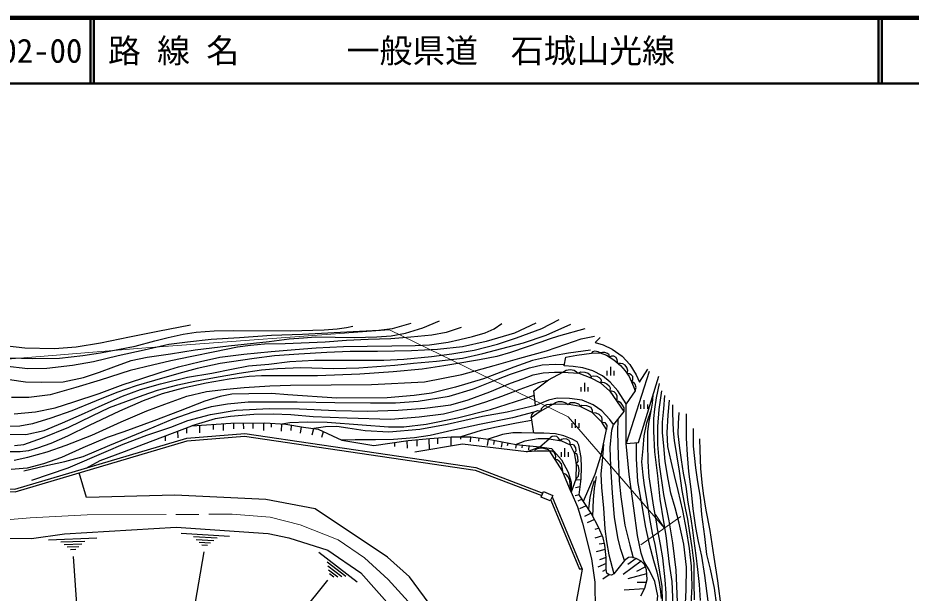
# Model space of a CAD drawing. Units: millimetres at full size, sheet at 1:1000; details may follow other scales. Extents: x 40000 to 680000, y 20000 to 380000.
# Drawn here: x 166663 to 302698, y 292434 to 380000 of the extents above; entities that cross this region are included whole.
import ezdxf
from ezdxf.enums import TextEntityAlignment as Align

# ---------------------------------------------------------------- set-up
doc = ezdxf.new("R2010")
doc.units = ezdxf.units.MM
doc.header["$LTSCALE"] = 1000
doc.linetypes.add('CHAIN', pattern=[18.5, 12, -1.5, 3.5, -1.5])
for name, color, linetype, lineweight in [('M-BGD', 7, 'Continuous', 25), ('M-BMK', 2, 'CHAIN', 13), ('M-STR-HTXT', 7, 'Continuous', 13), ('M-TTL', 2, 'Continuous', 140), ('M-TTL-LINE', 7, 'Continuous', 50)]:
    doc.layers.add(name, color=color, linetype=linetype, lineweight=lineweight)
doc.layers.add('M-TTL-TXT', color=7, linetype='Continuous')
doc.styles.add('ＭＳ ゴシック', font='')
doc.styles.get('ＭＳ ゴシック').set_extended_font_data('MS Gothic')

msp = doc.modelspace()

# ---------------------------------------------------------------- linework, layer by layer
at = {"layer": 'M-BGD'}
for p, q in [((256952, 325567), (256952, 326895)), ((256419, 325567), (256419, 326264)), ((257485, 325567), (257485, 326264)), ((252464, 323114), (252464, 323811)), ((252997, 323114), (252997, 324442)), ((253531, 323114), (253531, 323811)), ((261521, 320475), (261521, 321172)), ((262054, 320475), (262054, 321803)), ((262588, 320475), (262588, 321172)), ((199534, 317435), (199528, 318332)), ((201052, 317435), (201046, 318342)), ((202483, 317519), (202478, 318352)), ((204134, 317173), (204126, 318362)), ((251602, 317611), (251602, 318940)), ((191067, 316083), (191011, 317081)), ((192404, 316779), (192415, 317607)), ((194357, 316839), (194372, 317979)), ((196449, 317354), (196443, 318132)), ((198004, 317196), (198001, 318247)), ((205298, 317702), (205294, 318295)), ((206801, 317111), (206871, 318193)), ((208260, 317178), (208329, 318009)), ((209682, 316790), (209846, 317750)), ((211477, 316540), (211714, 317489)), ((212938, 316187), (213184, 317032)), ((251068, 317611), (251068, 318308)), ((252135, 317611), (252135, 318308)), ((189105, 316368), (189110, 315642)), ((225985, 314500), (225953, 315640)), ((227482, 314811), (227453, 315780)), ((229243, 315937), (229279, 314251)), ((230566, 316043), (230594, 315160)), ((232628, 314812), (232654, 316209)), ((234141, 315846), (234141, 316213)), ((235591, 315489), (235640, 316218)), ((236867, 315580), (236930, 316058)), ((238274, 315881), (238157, 314926)), ((239139, 315083), (239257, 315689)), ((224072, 314735), (224047, 315369)), ((240324, 314654), (240479, 315451)), ((241254, 314903), (241329, 315285)), ((242527, 315052), (242457, 314521)), ((243460, 314562), (243499, 314952)), ((244494, 314851), (244446, 314254)), ((249978, 313191), (249978, 314519)), ((249445, 313191), (249445, 313888)), ((250511, 313191), (250511, 313888)), ((252408, 309664), (251736, 309612)), ((252297, 308627), (251600, 308446)), ((247809, 306601), (252191, 296070)), ((248030, 307110), (252624, 296070)), ((252166, 307400), (251558, 307251)), ((252602, 306724), (251963, 306412)), ((253233, 305747), (252177, 305279)), ((253968, 304607), (252967, 304089)), ((254485, 303633), (253359, 303115)), ((255179, 302314), (254525, 302105)), ((171330, 300553), (178702, 300833)), ((191533, 301553), (198898, 301115)), ((193387, 301042), (196997, 300827)), ((255675, 301166), (254526, 300780)), ((173224, 300225), (176838, 300362)), ((173703, 299843), (176390, 299945)), ((174182, 299461), (175942, 299527)), ((193826, 300615), (196510, 300455)), ((194265, 300188), (196023, 300084)), ((194704, 299761), (195536, 299712)), ((255995, 299979), (255202, 299869)), ((174660, 299078), (175493, 299110)), ((175067, 298026), (176025, 284431)), ((195008, 298698), (192470, 284050)), ((212498, 298663), (218349, 294169)), ((256120, 299093), (254718, 298703)), ((213746, 297200), (216614, 294997)), ((213870, 296600), (216002, 294962)), ((256249, 296926), (254996, 296389)), ((256260, 297834), (255252, 297505)), ((261596, 297306), (258830, 295294)), ((260801, 297694), (259573, 296796)), ((213994, 296000), (215391, 294928)), ((214118, 295401), (214779, 294893)), ((252624, 296070), (252191, 296070)), ((256237, 296018), (255679, 295710)), ((256711, 295202), (255722, 294573)), ((262417, 295376), (259562, 294613)), ((262222, 296425), (260857, 295718)), ((213832, 294390), (201635, 279299)), ((262368, 294068), (260969, 294036)), ((262085, 293080), (258982, 292862))]:
    msp.add_line(p, q, dxfattribs=at)
for points in [[(226485, 333487), (223680, 332657), (221652, 332405), (216777, 332166), (209986, 331811), (205276, 331641), (200433, 331291), (196102, 331049), (192478, 330661), (189653, 330271), (185915, 329396), (181917, 328535), (178201, 327618), (174968, 327104), (171091, 326625), (168182, 326560), (164669, 326991), (158173, 328369)], [(164888, 316633), (167881, 316580), (170664, 317210), (173457, 318367), (176344, 319627), (179521, 321044), (182619, 322435), (185315, 323454), (188409, 324275), (192492, 325285), (196204, 325939), (199172, 326550), (201782, 327033), (204897, 327307), (208101, 327718), (211828, 327890), (217320, 327879), (222371, 327906), (225431, 328068), (229664, 328477), (232761, 328837), (236153, 329433), (239689, 330308), (242582, 331272), (246440, 332718), (249101, 334110)], [(245547, 333521), (242278, 332022), (237974, 330754), (234367, 329915), (230568, 329542), (226630, 329313), (221407, 329240), (217269, 329195), (213716, 329061), (209438, 328812), (205750, 328565), (202624, 328160), (197464, 327391), (193978, 326649), (191189, 325885), (187478, 324806), (184697, 323990), (181716, 322997), (178608, 321724), (174880, 320190), (171670, 319044), (168868, 318229), (166982, 317873), (165275, 317797)], [(165367, 324928), (167845, 324588), (170273, 324537), (173552, 324606), (176673, 325247), (179089, 326059), (181299, 326898), (183928, 327860), (186366, 328373), (189893, 328864), (193663, 329464), (198730, 330084), (204937, 330728), (207975, 331125), (210157, 331319), (212011, 331442), (215007, 331399), (217871, 331322), (221347, 331446), (223526, 331617), (225675, 332022), (228356, 332827), (230857, 333897)], [(166082, 319728), (169330, 320028), (172359, 320655), (175196, 321530), (179020, 322799), (182692, 324190), (185560, 325129), (188482, 326061), (191144, 326872), (194484, 327716), (197437, 328328), (201083, 328834), (205214, 329201), (208893, 329543), (212093, 329759), (216271, 329954), (219838, 330040), (223621, 330083), (227159, 330128), (229343, 330239), (232205, 330649), (233986, 331055), (235908, 331490), (237849, 332066), (239223, 332669), (240359, 333468)], [(166139, 314920), (167568, 315048), (170425, 316060), (174437, 317676), (177964, 319400), (180604, 320668), (183081, 321589), (185767, 322554), (187916, 323311), (191027, 324130), (193606, 324723), (196613, 325267), (200354, 325906), (203784, 326431), (206212, 326644), (209767, 326761), (214739, 326613), (218578, 326744), (224082, 327155), (226937, 327434), (230432, 327729), (234379, 328207), (237464, 328912), (240352, 329683), (243666, 330536), (247120, 331687), (250878, 333392)], [(158145, 329352), (161663, 328535), (165462, 328227), (168928, 328133), (172993, 328218), (176542, 328601), (179249, 328991), (184503, 330027), (187515, 330847), (189570, 331350), (191839, 331836), (193813, 332157), (196573, 332338), (199444, 332415), (208202, 332379), (213284, 332521), (215292, 332679), (216715, 332861), (217650, 333050)], [(192962, 333238), (187964, 332263), (183660, 331392), (179257, 330476), (175564, 329885), (172241, 329611), (167749, 329733), (163238, 330205), (159325, 331027)], [(253028, 332671), (249007, 331539), (247549, 331087), (246325, 330619), (244224, 329904), (241705, 329055), (239597, 328472), (236959, 327950), (233055, 327310), (231515, 327051), (228213, 326549), (223813, 326104), (218716, 325767), (212277, 325491), (207341, 325499), (203776, 325488), (201878, 325417), (198856, 324996), (195336, 324407), (191817, 323643), (188654, 322791), (185722, 321696), (182121, 320121), (177508, 317936), (174205, 316324), (171666, 315199), (169640, 314476), (168306, 314090), (167036, 313962), (164835, 313964)], [(234171, 332862), (231904, 332124), (229700, 331678), (226522, 331396), (223463, 331165), (220004, 331045), (216734, 330865), (213448, 330620), (207364, 330369), (204216, 330314), (202068, 330129), (200086, 329851), (196639, 329146), (193162, 328473), (189946, 327819), (187144, 327157), (183789, 326312), (179192, 324860), (175468, 323724), (171600, 322642), (168324, 322193), (165709, 322219)], [(166121, 312681), (168199, 313152), (171119, 313938), (174011, 314955), (177911, 316479), (182405, 318517), (186311, 320203), (189024, 321212), (192389, 322400), (195380, 323134), (198411, 323483), (201125, 323721), (205036, 324011), (208176, 324091), (214382, 324140), (220502, 324204), (228587, 324589), (234295, 325737), (239177, 327101), (243111, 328210), (247171, 329294), (250102, 330355), (252455, 331162), (254486, 331554)], [(255316, 331346), (254555, 330562), (255803, 330251), (257170, 329562), (258668, 328505), (259881, 327221), (260847, 325648), (261334, 324567), (262607, 326539)], [(253865, 329414), (250506, 328944), (248209, 328565), (245031, 327867), (242174, 326844), (237553, 325033), (233317, 323773), (229643, 322861), (227019, 322496), (222912, 322177), (215260, 322119), (207764, 322610), (205288, 322800), (201816, 322783), (199224, 322717), (197480, 322368), (195145, 321668), (191397, 320175), (187345, 318650), (182806, 317011), (180287, 316133), (176569, 314553), (173318, 313089), (170553, 312133), (168087, 311475), (165641, 311249)], [(260661, 323205), (260814, 323732), (260684, 324238), (260452, 324520), (260168, 324506), (260315, 324954), (260300, 325410), (260061, 325685), (259801, 325830), (259465, 325842), (259576, 326326), (259425, 326796), (259158, 327126), (258810, 327323), (258450, 327399), (258050, 327385), (257934, 327944), (257754, 328280), (257428, 328485), (257091, 328520), (256759, 328364), (256709, 328688), (256436, 328926), (256070, 329082), (255711, 329082), (255342, 328990), (255020, 329164), (254549, 329246), (254191, 329177), (254000, 328959)], [(167583, 311028), (170789, 311816), (173816, 312478), (176633, 313252), (180646, 314935), (186453, 317325), (190300, 318944), (193363, 320032), (196173, 320841), (198610, 321274), (201750, 321566), (209178, 321550), (214941, 321435), (220360, 321424), (224176, 321401), (227624, 321631), (232323, 322413), (236070, 323539), (239838, 325045), (241710, 325767), (244586, 326733), (246505, 327175), (248611, 327309), (249896, 327256)], [(168811, 309609), (174330, 311522), (180109, 314011), (182717, 315092), (186322, 316504), (189946, 317711), (192572, 318696), (195985, 319615), (199924, 320297), (204966, 320559), (209542, 320509), (215109, 320246), (219888, 320141), (224574, 320302), (228644, 320590), (232615, 321090), (235261, 321880), (238518, 323095), (241691, 324389), (243558, 325079), (245130, 325663), (246673, 325988), (248364, 326082), (249659, 326084)], [(249659, 326084), (250181, 326372), (250780, 326463), (251365, 326398), (251749, 326118), (251959, 325910), (252386, 326097), (253006, 326090), (253509, 325932), (253836, 325647), (253899, 325453), (253901, 325227), (254097, 325439), (254389, 325506), (254855, 325446), (255184, 325268), (255444, 324985), (255494, 324753), (255386, 324447), (255736, 324549), (255967, 324504), (256369, 324315), (256700, 324003), (256873, 323685), (256799, 323160), (257049, 323221), (257446, 323110), (257740, 322816), (257896, 322443), (257900, 321899), (257834, 321673), (258136, 321660), (258384, 321520), (258714, 321063), (258922, 320662), (258928, 320099)], [(262815, 326188), (259281, 315212), (261183, 315382), (264284, 325472)], [(247377, 324810), (245905, 324452), (243115, 323425), (240310, 322368), (237899, 321517), (234480, 320419), (231494, 319677), (227791, 319213), (223467, 318883), (216827, 319059), (211634, 319276), (208222, 319571), (205527, 319669), (202577, 319610), (199056, 319335), (196716, 318981), (193174, 317891)], [(264340, 324323), (263876, 322175), (263598, 320460), (263474, 319007), (263474, 317091), (263615, 313960), (264048, 310282), (264419, 306735), (264991, 303304), (265324, 301212), (265856, 296853), (266253, 294185), (266429, 290607)], [(206871, 318193), (208089, 318412), (210789, 318508), (213767, 318473), (219078, 318070), (223114, 317727), (225432, 317744), (228840, 318159), (233613, 319120), (238627, 320373), (243693, 322021), (245327, 322551)], [(264685, 323239), (264289, 320387), (264075, 317782), (264065, 315081), (264339, 311994), (264996, 307435), (265800, 303458), (266351, 300115), (266861, 295931), (267053, 291090), (266847, 285105), (266000, 280217), (265224, 275994), (263118, 270937), (261036, 266655), (259393, 264026), (256998, 259728), (255043, 255673), (253602, 252791), (252423, 249364), (251275, 245982)], [(264834, 291104), (264759, 293442), (264452, 295617), (264165, 297194), (263698, 299840), (263325, 301574), (262900, 303816), (262601, 305824), (262114, 308825), (261865, 310388), (261710, 312443), (261880, 314474), (262035, 316359), (262423, 318373), (263149, 320444), (263304, 321371), (263405, 322610)], [(268216, 288856), (268450, 292900), (268503, 296406), (268090, 299871), (267386, 303094), (266740, 305409), (266093, 307636), (265692, 309799), (265246, 312448), (265043, 314859), (264813, 316845), (264827, 318457), (265058, 320487), (265202, 322502)], [(244826, 319097), (244917, 319564), (245263, 320005), (245805, 320231), (246364, 320190), (246395, 320553), (246741, 320905), (247213, 321125), (247723, 321195), (248197, 321197), (248554, 321447), (248994, 321581), (249505, 321604), (250095, 321411), (250428, 321142), (250809, 321432), (251415, 321454), (252048, 321239), (252284, 321009), (252280, 320840), (252536, 321057), (253235, 321007), (253911, 320717), (254120, 320283), (254144, 319909), (254657, 319865), (255157, 319692), (255548, 319247), (255591, 318813), (255591, 318463), (256052, 318395), (256380, 317944), (256327, 317363)], [(252794, 306426), (254583, 310567), (255473, 313458), (256327, 317363), (255591, 318463), (254144, 319909), (252280, 320840), (250595, 321138), (248197, 321197), (246214, 320107), (244826, 319097), (245203, 316787)], [(246759, 248837), (248384, 253352), (249660, 256179), (251725, 261025), (253293, 264566), (254585, 267071), (256265, 270298), (258097, 273607), (259496, 276386), (261003, 280755), (262762, 285506), (263812, 289179), (264147, 292026), (263644, 294224), (262838, 295862), (261977, 297301), (261573, 298499), (261036, 301227), (260447, 305390), (259776, 310493), (259281, 315212), (259293, 321225)], [(265835, 321825), (265648, 319537), (265504, 316903), (265605, 314744), (266112, 312506), (266601, 310348), (267163, 308040), (267855, 304988), (268460, 302045), (268877, 299239), (269224, 296554), (269296, 293503), (269166, 290735)], [(269692, 291409), (269647, 294014), (269661, 296946), (269372, 299399), (268945, 301948), (268671, 303715), (268336, 305391), (267817, 308077), (267414, 311012), (267011, 313492), (266665, 315678), (266492, 317136), (266421, 319860), (266397, 321105)], [(245509, 321019), (241182, 319990), (237404, 319313), (232063, 318099), (227891, 317343), (223148, 316944), (219578, 317149), (216901, 317566), (215250, 317803), (213525, 317729), (211714, 317489)], [(245263, 320005), (242002, 319102), (236980, 318079), (232772, 317195), (229475, 316451), (227076, 316091), (223846, 315838), (221107, 315785), (218037, 315785), (216024, 315727)], [(265405, 289336), (265405, 292449), (265239, 294470), (264867, 297832), (264508, 299857), (264096, 302223), (263944, 303266), (263537, 305540), (263219, 307490), (262805, 310159), (262626, 312446), (262613, 315213), (262587, 317050), (262816, 318579), (263149, 320444)], [(267322, 319922), (267217, 318241), (267189, 316705), (267415, 314506), (267666, 312704), (267989, 310700), (268408, 308661), (268702, 306301), (269145, 303737), (269409, 302016), (269629, 300377), (269896, 298170), (270162, 296051), (270409, 293756), (270581, 291313)], [(271812, 291227), (271289, 295127), (270842, 298068), (270301, 300271), (269891, 302449), (269500, 305281), (269239, 307850), (268846, 310933), (268641, 313464), (268492, 316033), (268511, 319738)], [(177089, 311479), (179214, 312599), (182909, 313981), (185796, 315130), (193174, 317891), (199117, 318329), (204249, 318363), (207488, 318153), (210180, 317693), (212384, 317400), (216024, 315727), (220861, 314917), (226091, 315660), (229395, 315950), (232654, 316209), (235640, 316218), (238274, 315881), (242527, 315052), (246152, 314681)], [(244887, 318723), (242613, 318292), (239529, 317676), (237213, 317167), (234141, 316213)], [(258017, 318936), (257961, 316986), (258066, 313284), (258210, 309528), (258468, 307070), (259112, 302766), (259884, 299719), (260360, 297820)], [(259038, 297421), (258486, 299097), (258068, 300646), (257511, 303927), (257241, 307705), (256979, 311720), (256865, 314588), (257105, 317220), (257381, 318125)], [(269498, 317504), (269479, 314786), (269852, 311529), (270168, 309369), (270579, 307051), (270784, 304389), (271250, 301057), (271531, 298311), (272109, 296077), (272723, 293174), (273078, 290559)], [(154832, 309614), (160611, 308052), (166274, 307836), (192445, 315642), (201200, 316305), (236329, 311152), (246471, 307287)], [(155373, 309882), (160672, 308450), (166223, 308238), (192372, 316038), (201214, 316708), (236431, 311542), (246631, 307654)], [(261540, 292007), (262150, 293207), (262482, 294518), (262372, 295976), (262094, 296807), (261596, 297306), (260801, 297694), (260127, 297886), (259644, 297862), (259038, 297421), (257425, 295381), (257072, 295177), (256711, 295202), (256368, 295457), (256237, 296018), (256260, 297834), (256051, 299712), (255810, 300854), (255150, 302381), (253968, 304607), (252166, 307400), (252428, 309854), (252514, 311590), (252428, 313084), (252068, 314934), (251819, 315466), (251087, 315868), (249813, 316396), (248539, 316683), (246786, 316809), (245365, 316782), (243349, 316841), (242020, 316841), (240467, 316568), (238274, 315881)], [(247597, 315935), (245876, 315906), (243875, 315559), (242527, 315052)], [(244109, 313954), (246152, 314681), (247597, 315935), (249432, 315625), (250779, 315031), (251372, 313813), (251701, 312080), (251638, 309784), (250926, 307799)], [(251638, 309784), (252042, 310217), (252155, 311124), (252020, 311780), (251701, 312080), (251993, 312481), (251961, 313145), (251775, 313623), (251372, 313813), (251666, 314118), (251653, 314564), (251366, 314934), (251117, 315043), (250779, 315031), (250794, 315377), (250632, 315674), (250287, 315866), (249821, 315923), (249438, 315796), (249272, 315652), (248985, 316038), (248754, 316256), (248454, 316319), (248052, 316300), (247758, 316147), (247597, 315935)], [(273805, 290067), (273246, 294304), (272705, 297897), (272071, 301986), (271494, 305057), (271083, 307577), (270878, 309271), (270692, 311412), (270562, 314185), (270524, 315917)], [(250926, 307799), (249533, 311119), (247676, 314058), (245695, 314058), (244109, 313954), (234387, 315106), (227132, 313892)], [(250926, 307799), (250786, 308905), (250710, 309589), (250487, 310122), (250167, 310493), (249706, 310706), (249578, 311579), (249439, 312118), (249097, 312540), (248809, 312730), (248504, 312748), (248594, 313174), (248543, 313523), (248373, 313774), (248070, 314019), (247676, 314058), (247465, 314244), (246945, 314413), (246392, 314483), (245750, 314419), (245430, 314231), (245349, 314036)], [(246152, 314681), (247940, 314456), (249454, 312712), (250461, 310837), (250921, 309301), (250926, 307799)], [(255833, 315104), (255626, 312512), (255464, 310573), (255564, 308502), (255836, 305367), (256062, 302235), (256287, 300314), (256670, 298260), (257425, 295381)], [(260817, 315349), (260809, 312859), (261041, 309419), (261727, 305484), (262210, 302695), (262815, 299887), (263445, 297413), (263955, 295674), (264303, 294063), (264520, 292696), (264640, 291611)], [(240423, 259297), (239965, 268569), (237352, 277273), (234140, 283853), (230027, 289915), (226305, 294937), (222934, 297926), (211953, 305279), (204447, 306677), (190566, 307346), (177112, 306996), (175996, 310736)], [(254238, 304099), (254318, 306677), (254462, 308336), (254765, 310203)], [(254410, 309517), (254080, 308311), (253751, 306967), (253545, 305262)], [(250926, 307799), (251909, 305557), (252630, 303085), (254011, 297677), (254506, 294094), (254568, 289862), (254498, 286478), (252822, 283047)], [(142700, 292893), (146034, 295850), (148976, 297484), (156749, 300900), (168764, 300764), (173761, 301474), (190762, 302455), (204763, 301494), (207951, 300858), (213864, 298954), (218916, 295543), (223658, 290143), (228408, 283327), (230101, 280121)], [(252624, 296070), (249770, 280482), (240423, 259297), (237688, 254570)]]:
    msp.add_lwpolyline(points, dxfattribs=at)
for points in [[(259293, 321225), (258047, 323215), (256861, 324537), (255676, 325524), (254202, 326269), (252712, 326724), (251253, 326937), (249847, 327013), (250110, 328335), (251811, 328646), (254000, 328959), (255342, 328990), (256306, 328664), (257400, 327938), (258424, 327067), (259166, 326293), (259765, 325391), (260441, 323906), (260661, 323205)], [(245509, 321019), (245249, 323207), (247485, 324891), (249659, 326084), (252078, 325901), (253901, 325227), (255386, 324447), (256799, 323160), (258928, 320099), (257381, 318125), (256830, 318875), (255590, 320160), (254258, 321109), (252589, 321782), (250674, 322058), (248785, 322089), (247465, 321802)], [(246733, 307889), (248109, 307291), (247750, 306465), (246374, 307063)]]:
    msp.add_lwpolyline(points, close=True, dxfattribs=at)
at = {"layer": 'M-BMK'}
msp.add_lwpolyline([(160135, 303189), (168519, 303887), (177231, 304339), (199318, 304451), (205078, 303985), (209648, 302849), (215431, 300528), (219474, 297811), (223042, 294529), (226124, 291149), (228975, 287258), (231696, 282950), (234537, 276762), (236446, 270741), (237213, 267596), (237753, 263795), (237490, 260183), (236662, 255219)], dxfattribs=at)
at = {"layer": 'M-STR-HTXT'}
for p, q in [((267630, 304114), (261558, 299795)), ((265117, 302327), (263784, 304388))]:
    msp.add_line(p, q, dxfattribs=at)
msp.add_lwpolyline([(92974, 293061), (104935, 293607), (125409, 324777), (186127, 329772), (223277, 332526), (250453, 319251), (265117, 302327)], dxfattribs=at)
at = {"layer": 'M-TTL'}
msp.add_line((680000, 380000), (40000, 380000), dxfattribs=at)
at = {"layer": 'M-TTL-LINE'}
for p, q in [((177750, 380000), (177750, 370000)), ((178250, 380000), (178250, 370000)), ((297750, 380000), (297750, 370000)), ((298250, 380000), (298250, 370000)), ((40000, 370000), (680000, 370000))]:
    msp.add_line(p, q, dxfattribs=at)

# ---------------------------------------------------------------- texts
at = {"layer": 'M-TTL-TXT', "style": 'ＭＳ ゴシック'}
for s, p in [('路 線 名', (180380, 375000)), ('一般県道\u3000石城山光線', (216734, 375000)), ('002-00', (161521, 375000))]:
    msp.add_text(s, height=3666, dxfattribs=at).set_placement(p, align=Align.MIDDLE_LEFT)

doc.saveas('drawing.dxf')
